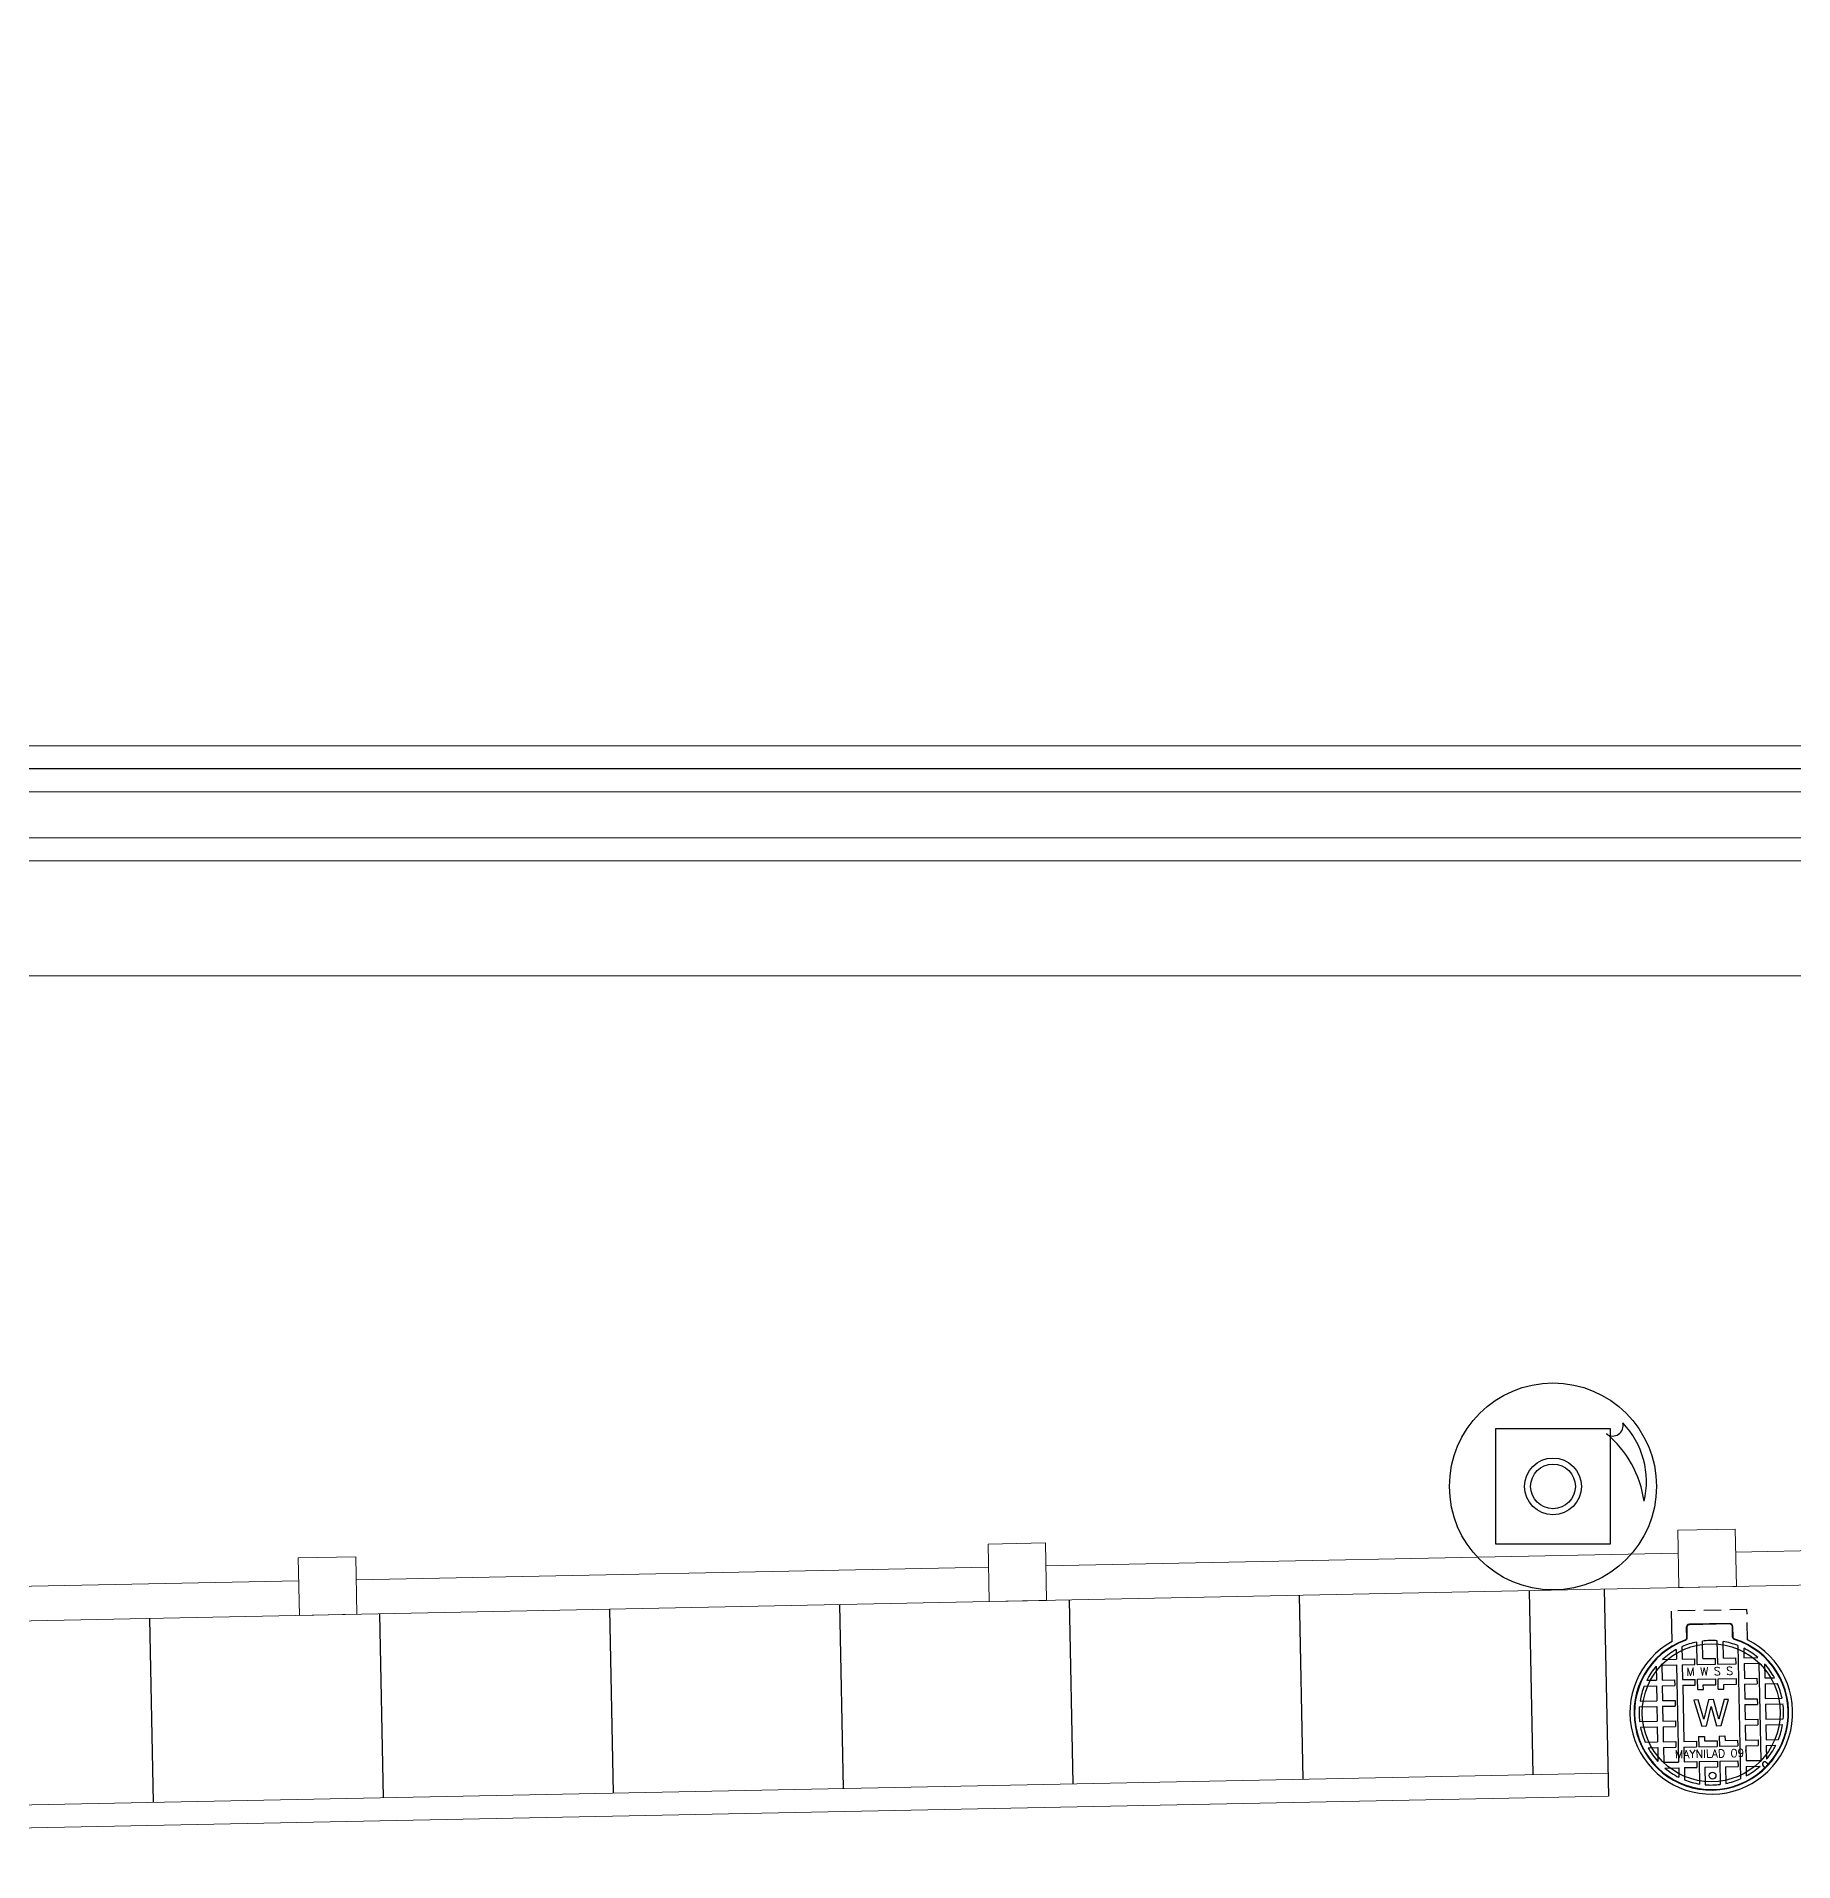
# Model space of a CAD drawing. Header units: inches. Extents: x 25480 to 951550, y -607927 to 1377809.
# Drawn here: x 454411 to 462051, y 340744 to 348680 of the extents above; entities that cross this region are included whole.
import ezdxf
from ezdxf.enums import TextEntityAlignment as Align

# ---------------------------------------------------------------- set-up
doc = ezdxf.new("R2010")
doc.units = ezdxf.units.IN
doc.header["$MEASUREMENT"] = 0
doc.linetypes.add('HIDDEN', pattern=[0.375, 0.25, -0.125])
doc.layers.add('M-HVAC-EQPM-NEW', color=5, linetype='Continuous')
doc.layers.add('M-X-BKGD', color=8, linetype='Continuous')
doc.styles.add('style2', font='simplex.shx', dxfattribs={"height": 0.015})

msp = doc.modelspace()

# ---------------------------------------------------------------- linework, layer by layer
at = {"layer": 'M-HVAC-EQPM-NEW', "color": 8}
for centre, radius in [((461004.9, 342375.1), 450), ((461004.9, 342375.1), 123.3), ((461004.9, 342375.1), 97.2), ((461693.3, 341390.8), 300), ((461693.3, 341390.8), 300), ((461698.8, 341117.5), 14.9), ((461698.8, 341117.5), 14.9)]:
    msp.add_circle(centre, radius, dxfattribs=at)
at = {"layer": 'M-X-BKGD', "color": 8, "linetype": 'Continuous', "ltscale": 300}
msp.add_line((474539.6, 345495.7), (447695.6, 345495.7), dxfattribs=at)
at = {"layer": 'M-X-BKGD', "color": 8, "linetype": 'Continuous', "lineweight": 0, "ltscale": 10}
for p, q in [((474539.6, 345495.7), (447695.6, 345495.7)), ((474939.6, 345095.7), (447295.6, 345095.7)), ((474939.6, 345095.7), (447295.6, 345095.7)), ((449622, 341694.8), (476799.6, 342241.6)), ((449622, 341694.8), (476799.6, 342241.6)), ((461799.6, 342089.8), (464549.1, 342145.1)), ((455800.8, 341969.1), (458550.3, 342024.4)), ((458800.2, 342029.5), (461549.7, 342084.8)), ((452801.5, 341908.8), (455550.9, 341964.1)), ((444001.5, 340781.5), (461243.8, 341128.4)), ((444003.5, 340681.5), (461245.9, 341028.5)), ((449640.1, 340794.9), (461245.9, 341028.5))]:
    msp.add_line(p, q, dxfattribs=at)
at = {"layer": 'M-X-BKGD', "color": 8, "linetype": 'HIDDEN', "lineweight": 0, "ltscale": 10}
msp.add_line((475439.6, 344595.7), (446795.6, 344595.7), dxfattribs=at)
msp.add_line((475439.6, 344595.7), (446795.6, 344595.7), dxfattribs=at)
at = {"layer": 'M-X-BKGD', "color": 8, "ltscale": 10}
for p, q in [((457919.3, 341061.6), (457903.2, 341861.4)), ((458919.1, 341081.7), (458903, 341881.5)), ((459918.9, 341101.8), (459902.8, 341901.6)), ((460918.7, 341121.9), (460902.6, 341921.7)), ((454919.9, 341001.2), (454903.9, 341801)), ((455919.7, 341021.3), (455903.7, 341821.2)), ((456919.5, 341041.4), (456903.4, 341841.3))]:
    msp.add_line(p, q, dxfattribs=at)
at = {"layer": 'M-X-BKGD', "color": 8}
for p, q in [((461227.8, 341928.3), (461245.9, 341028.5)), ((461523, 341701.1), (461520.4, 341832.8)), ((461523, 341701.1), (461520.4, 341832.8)), ((461656.3, 341626.2), (461654.7, 341702.6)), ((461656.3, 341626.2), (461654.7, 341702.6)), ((461721.4, 341602.7), (461719.3, 341703.9)), ((461721.4, 341602.7), (461719.3, 341703.9)), ((461745.7, 341628), (461744.3, 341700.8)), ((461745.7, 341628), (461744.3, 341700.8)), ((461481.4, 341622.7), (461542, 341623.9)), ((461481.4, 341622.7), (461542, 341623.9)), ((461541.1, 341665.7), (461542, 341623.9)), ((461541.1, 341665.7), (461542, 341623.9)), ((461565.7, 341677.9), (461566.8, 341624.4)), ((461565.7, 341677.9), (461566.8, 341624.4)), ((461566.8, 341624.4), (461621.5, 341625.5)), ((461566.8, 341624.4), (461621.5, 341625.5)), ((461622, 341600.7), (461621.5, 341625.5)), ((461622, 341600.7), (461621.5, 341625.5)), ((461631.9, 341600.9), (461630, 341698.5)), ((461631.9, 341600.9), (461630, 341698.5)), ((461656.3, 341626.2), (461710.9, 341627.3)), ((461656.3, 341626.2), (461710.9, 341627.3)), ((461711.4, 341602.5), (461710.9, 341627.3)), ((461711.4, 341602.5), (461710.9, 341627.3)), ((461745.7, 341628), (461800.4, 341629.1)), ((461745.7, 341628), (461800.4, 341629.1)), ((461800.9, 341604.3), (461800.4, 341629.1)), ((461800.9, 341604.3), (461800.4, 341629.1)), ((461809.2, 341682.8), (461820.9, 341103.8)), ((461809.2, 341682.8), (461820.9, 341103.8)), ((461834.3, 341671.6), (461835.2, 341629.8)), ((461834.3, 341671.6), (461835.2, 341629.8)), ((461835.2, 341629.8), (461895.7, 341631.1)), ((461835.2, 341629.8), (461895.7, 341631.1)), ((461453.1, 341593.3), (461454.3, 341532.7)), ((461453.1, 341593.3), (461454.3, 341532.7)), ((461477.9, 341597.8), (461542.5, 341599.1)), ((461477.9, 341597.8), (461542.5, 341599.1)), ((461477.9, 341597.8), (461479.2, 341533.2)), ((461477.9, 341597.8), (461479.2, 341533.2)), ((461542.5, 341599.1), (461551, 341176.7)), ((461542.5, 341599.1), (461551, 341176.7)), ((461567.3, 341599.6), (461622, 341600.7)), ((461567.3, 341599.6), (461622, 341600.7)), ((461567.3, 341599.6), (461568.6, 341535)), ((461567.3, 341599.6), (461568.6, 341535)), ((461631.9, 341600.9), (461711.4, 341602.5)), ((461631.9, 341600.9), (461711.4, 341602.5)), ((461721.4, 341602.7), (461800.9, 341604.3)), ((461721.4, 341602.7), (461800.9, 341604.3)), ((461835.7, 341605), (461900.3, 341606.3)), ((461835.7, 341605), (461900.3, 341606.3)), ((461835.7, 341605), (461837, 341540.4)), ((461835.7, 341605), (461837, 341540.4)), ((461837, 341540.4), (461891.6, 341541.5)), ((461837, 341540.4), (461891.6, 341541.5)), ((461891.6, 341541.5), (461892.1, 341516.6)), ((461891.6, 341541.5), (461892.1, 341516.6)), ((461900.3, 341606.3), (461908.8, 341183.9)), ((461900.3, 341606.3), (461908.8, 341183.9)), ((461925.2, 341602.8), (461926.4, 341542.2)), ((461925.2, 341602.8), (461926.4, 341542.2)), ((461926.4, 341542.2), (461968.1, 341543)), ((461926.4, 341542.2), (461968.1, 341543)), ((461401.4, 341506.8), (461454.8, 341507.9)), ((461401.4, 341506.8), (461454.8, 341507.9)), ((461412.6, 341531.9), (461454.3, 341532.7)), ((461412.6, 341531.9), (461454.3, 341532.7)), ((461454.8, 341507.9), (461456.1, 341443.2)), ((461454.8, 341507.9), (461456.1, 341443.2)), ((461479.2, 341533.2), (461533.8, 341534.3)), ((461479.2, 341533.2), (461533.8, 341534.3)), ((461479.7, 341508.4), (461534.3, 341509.5)), ((461479.7, 341508.4), (461534.3, 341509.5)), ((461479.7, 341508.4), (461481, 341443.7)), ((461479.7, 341508.4), (461481, 341443.7)), ((461533.8, 341534.3), (461534.3, 341509.5)), ((461533.8, 341534.3), (461534.3, 341509.5)), ((461568.6, 341535), (461623.3, 341536.1)), ((461568.6, 341535), (461623.3, 341536.1)), ((461569.1, 341510.2), (461623.8, 341511.3)), ((461569.1, 341510.2), (461623.8, 341511.3)), ((461569.1, 341510.2), (461574, 341266.6)), ((461569.1, 341510.2), (461574, 341266.6)), ((461623.8, 341511.3), (461623.3, 341536.1)), ((461623.8, 341511.3), (461623.3, 341536.1)), ((461633.2, 341536.3), (461712.7, 341537.9)), ((461633.2, 341536.3), (461712.7, 341537.9)), ((461634.1, 341491.6), (461633.2, 341536.3)), ((461634.1, 341491.6), (461633.2, 341536.3)), ((461634.1, 341491.6), (461659, 341492.1)), ((461634.1, 341491.6), (461659, 341492.1)), ((461658.6, 341512), (461713.2, 341513)), ((461658.6, 341512), (461713.2, 341513)), ((461659, 341492.1), (461658.6, 341512)), ((461659, 341492.1), (461658.6, 341512)), ((461713.2, 341513), (461712.7, 341537.9)), ((461713.2, 341513), (461712.7, 341537.9)), ((461722.7, 341538.1), (461802.2, 341539.7)), ((461722.7, 341538.1), (461802.2, 341539.7)), ((461723.6, 341493.4), (461722.7, 341538.1)), ((461723.6, 341493.4), (461722.7, 341538.1)), ((461723.6, 341493.4), (461748.4, 341493.9)), ((461723.6, 341493.4), (461748.4, 341493.9)), ((461748, 341513.7), (461802.7, 341514.8)), ((461748, 341513.7), (461802.7, 341514.8)), ((461748.4, 341493.9), (461748, 341513.7)), ((461748.4, 341493.9), (461748, 341513.7)), ((461802.7, 341514.8), (461802.2, 341539.7)), ((461802.7, 341514.8), (461802.2, 341539.7)), ((461837.5, 341515.5), (461892.1, 341516.6)), ((461837.5, 341515.5), (461892.1, 341516.6)), ((461837.5, 341515.5), (461838.8, 341450.9)), ((461837.5, 341515.5), (461838.8, 341450.9)), ((461926.9, 341517.3), (461980.4, 341518.4)), ((461926.9, 341517.3), (461980.4, 341518.4)), ((461926.9, 341517.3), (461928.2, 341452.7)), ((461926.9, 341517.3), (461928.2, 341452.7)), ((461380.3, 341416.9), (461456.6, 341418.4)), ((461380.3, 341416.9), (461456.6, 341418.4)), ((461383.3, 341441.8), (461456.1, 341443.2)), ((461383.3, 341441.8), (461456.1, 341443.2)), ((461456.6, 341418.4), (461457.9, 341353.8)), ((461456.6, 341418.4), (461457.9, 341353.8)), ((461481, 341443.7), (461535.6, 341444.8)), ((461481, 341443.7), (461535.6, 341444.8)), ((461481.5, 341418.9), (461536.1, 341420)), ((461481.5, 341418.9), (461536.1, 341420)), ((461481.5, 341418.9), (461482.8, 341354.3)), ((461481.5, 341418.9), (461482.8, 341354.3)), ((461535.6, 341444.8), (461536.1, 341420)), ((461535.6, 341444.8), (461536.1, 341420)), ((461635.5, 341446.5), (461616.9, 341446.1)), ((461635.5, 341446.5), (461616.9, 341446.1)), ((461616.9, 341446.1), (461652.8, 341333.2)), ((461616.9, 341446.1), (461652.8, 341333.2)), ((461661.5, 341362.4), (461635.5, 341446.5)), ((461661.5, 341362.4), (461635.5, 341446.5)), ((461681.7, 341447.4), (461661.5, 341362.4)), ((461681.7, 341447.4), (461661.5, 341362.4)), ((461672.5, 341333.6), (461692.8, 341418.6)), ((461672.5, 341333.6), (461692.8, 341418.6)), ((461702.6, 341447.8), (461681.7, 341447.4)), ((461702.6, 341447.8), (461681.7, 341447.4)), ((461692.8, 341418.6), (461716.4, 341334.5)), ((461692.8, 341418.6), (461716.4, 341334.5)), ((461726.3, 341363.7), (461702.6, 341447.8)), ((461726.3, 341363.7), (461702.6, 341447.8)), ((461748.9, 341448.8), (461726.3, 341363.7)), ((461748.9, 341448.8), (461726.3, 341363.7)), ((461736.1, 341334.9), (461767.4, 341449.1)), ((461736.1, 341334.9), (461767.4, 341449.1)), ((461767.4, 341449.1), (461748.9, 341448.8)), ((461767.4, 341449.1), (461748.9, 341448.8)), ((461838.8, 341450.9), (461893.4, 341452)), ((461838.8, 341450.9), (461893.4, 341452)), ((461839.3, 341426.1), (461893.9, 341427.2)), ((461839.3, 341426.1), (461893.9, 341427.2)), ((461839.3, 341426.1), (461840.6, 341361.5)), ((461839.3, 341426.1), (461840.6, 341361.5)), ((461893.4, 341452), (461893.9, 341427.2)), ((461893.4, 341452), (461893.9, 341427.2)), ((461928.2, 341452.7), (462001, 341454.2)), ((461928.2, 341452.7), (462001, 341454.2)), ((461928.7, 341427.9), (462005.1, 341429.4)), ((461928.7, 341427.9), (462005.1, 341429.4)), ((461928.7, 341427.9), (461930, 341363.3)), ((461928.7, 341427.9), (461930, 341363.3)), ((461381.6, 341352.3), (461457.9, 341353.8)), ((461381.6, 341352.3), (461457.9, 341353.8)), ((461385.6, 341327.5), (461458.4, 341329)), ((461385.6, 341327.5), (461458.4, 341329)), ((461458.4, 341329), (461459.7, 341264.3)), ((461458.4, 341329), (461459.7, 341264.3)), ((461482.8, 341354.3), (461537.4, 341355.4)), ((461482.8, 341354.3), (461537.4, 341355.4)), ((461483.3, 341329.5), (461537.9, 341330.6)), ((461483.3, 341329.5), (461537.9, 341330.6)), ((461483.3, 341329.5), (461484.6, 341264.8)), ((461483.3, 341329.5), (461484.6, 341264.8)), ((461537.4, 341355.4), (461537.9, 341330.6)), ((461537.4, 341355.4), (461537.9, 341330.6)), ((461652.8, 341333.2), (461672.5, 341333.6)), ((461652.8, 341333.2), (461672.5, 341333.6)), ((461661.5, 341362.4), (461661.4, 341362.4)), ((461661.5, 341362.4), (461661.4, 341362.4)), ((461682.3, 341374.4), (461682.2, 341374.4)), ((461682.3, 341374.4), (461682.2, 341374.4)), ((461716.4, 341334.5), (461736.1, 341334.9)), ((461716.4, 341334.5), (461736.1, 341334.9)), ((461840.6, 341361.5), (461895.2, 341362.6)), ((461840.6, 341361.5), (461895.2, 341362.6)), ((461841.1, 341336.7), (461895.7, 341337.8)), ((461841.1, 341336.7), (461895.7, 341337.8)), ((461841.1, 341336.7), (461842.4, 341272)), ((461841.1, 341336.7), (461842.4, 341272)), ((461895.2, 341362.6), (461895.7, 341337.8)), ((461895.2, 341362.6), (461895.7, 341337.8)), ((461930, 341363.3), (462006.4, 341364.8)), ((461930, 341363.3), (462006.4, 341364.8)), ((461930.5, 341338.5), (462003.3, 341339.9)), ((461930.5, 341338.5), (462003.3, 341339.9)), ((461930.5, 341338.5), (461931.8, 341273.8)), ((461930.5, 341338.5), (461931.8, 341273.8)), ((461406.3, 341263.3), (461459.7, 341264.3)), ((461406.3, 341263.3), (461459.7, 341264.3)), ((461418.5, 341238.7), (461460.2, 341239.5)), ((461418.5, 341238.7), (461460.2, 341239.5)), ((461460.2, 341239.5), (461461.4, 341178.9)), ((461460.2, 341239.5), (461461.4, 341178.9)), ((461484.6, 341264.8), (461539.2, 341265.9)), ((461484.6, 341264.8), (461539.2, 341265.9)), ((461485.1, 341240), (461539.7, 341241.1)), ((461485.1, 341240), (461539.7, 341241.1)), ((461485.1, 341240), (461486.4, 341175.4)), ((461485.1, 341240), (461486.4, 341175.4)), ((461539.2, 341265.9), (461539.7, 341241.1)), ((461539.2, 341265.9), (461539.7, 341241.1)), ((461574, 341266.6), (461628.7, 341267.7)), ((461574, 341266.6), (461628.7, 341267.7)), ((461574.5, 341241.8), (461629.2, 341242.9)), ((461574.5, 341241.8), (461629.2, 341242.9)), ((461574.5, 341241.8), (461575.8, 341177.2)), ((461574.5, 341241.8), (461575.8, 341177.2)), ((461628.7, 341267.7), (461629.2, 341242.9)), ((461628.7, 341267.7), (461629.2, 341242.9)), ((461638.2, 341287.8), (461663.1, 341288.3)), ((461638.2, 341287.8), (461663.1, 341288.3)), ((461638.2, 341287.8), (461639.1, 341243.1)), ((461638.2, 341287.8), (461639.1, 341243.1)), ((461639.1, 341243.1), (461718.6, 341244.7)), ((461639.1, 341243.1), (461718.6, 341244.7)), ((461663.1, 341288.3), (461663.5, 341268.4)), ((461663.1, 341288.3), (461663.5, 341268.4)), ((461663.5, 341268.4), (461718.1, 341269.5)), ((461663.5, 341268.4), (461718.1, 341269.5)), ((461718.1, 341269.5), (461718.6, 341244.7)), ((461718.1, 341269.5), (461718.6, 341244.7)), ((461727.7, 341289.6), (461752.5, 341290.1)), ((461727.7, 341289.6), (461752.5, 341290.1)), ((461727.7, 341289.6), (461728.6, 341244.9)), ((461727.7, 341289.6), (461728.6, 341244.9)), ((461728.6, 341244.9), (461808.1, 341246.5)), ((461728.6, 341244.9), (461808.1, 341246.5)), ((461752.5, 341290.1), (461752.9, 341270.2)), ((461752.5, 341290.1), (461752.9, 341270.2)), ((461752.9, 341270.2), (461807.6, 341271.3)), ((461752.9, 341270.2), (461807.6, 341271.3)), ((461807.6, 341271.3), (461808.1, 341246.5)), ((461807.6, 341271.3), (461808.1, 341246.5)), ((461842.4, 341272), (461897, 341273.1)), ((461842.4, 341272), (461897, 341273.1)), ((461842.9, 341247.2), (461897.5, 341248.3)), ((461842.9, 341247.2), (461897.5, 341248.3)), ((461842.9, 341247.2), (461844.2, 341182.6)), ((461842.9, 341247.2), (461844.2, 341182.6)), ((461897, 341273.1), (461897.5, 341248.3)), ((461897, 341273.1), (461897.5, 341248.3)), ((461931.8, 341273.8), (461985.3, 341274.9)), ((461931.8, 341273.8), (461985.3, 341274.9)), ((461932.3, 341249), (461974, 341249.8)), ((461932.3, 341249), (461974, 341249.8)), ((461932.3, 341249), (461933.5, 341188.4)), ((461932.3, 341249), (461933.5, 341188.4)), ((461486.4, 341175.4), (461551, 341176.7)), ((461486.4, 341175.4), (461551, 341176.7)), ((461490.9, 341150.6), (461551.5, 341151.9)), ((461490.9, 341150.6), (461551.5, 341151.9)), ((461551.5, 341151.9), (461552.3, 341110.1)), ((461551.5, 341151.9), (461552.3, 341110.1)), ((461575.8, 341177.2), (461630.5, 341178.3)), ((461575.8, 341177.2), (461630.5, 341178.3)), ((461576.3, 341152.4), (461631, 341153.5)), ((461576.3, 341152.4), (461631, 341153.5)), ((461576.3, 341152.4), (461577.4, 341098.9)), ((461576.3, 341152.4), (461577.4, 341098.9)), ((461630.5, 341178.3), (461631, 341153.5)), ((461630.5, 341178.3), (461631, 341153.5)), ((461640.4, 341178.5), (461719.9, 341180.1)), ((461640.4, 341178.5), (461719.9, 341180.1)), ((461640.4, 341178.5), (461642.4, 341080.9)), ((461640.4, 341178.5), (461642.4, 341080.9)), ((461665.8, 341154.2), (461720.4, 341155.3)), ((461665.8, 341154.2), (461720.4, 341155.3)), ((461665.8, 341154.2), (461667.3, 341077.8)), ((461665.8, 341154.2), (461667.3, 341077.8)), ((461719.9, 341180.1), (461720.4, 341155.3)), ((461719.9, 341180.1), (461720.4, 341155.3)), ((461729.9, 341180.3), (461809.4, 341181.9)), ((461729.9, 341180.3), (461809.4, 341181.9)), ((461729.9, 341180.3), (461731.9, 341079.1)), ((461729.9, 341180.3), (461731.9, 341079.1)), ((461755.2, 341156), (461809.9, 341157.1)), ((461755.2, 341156), (461809.9, 341157.1)), ((461755.2, 341156), (461756.7, 341083.2)), ((461755.2, 341156), (461756.7, 341083.2)), ((461809.4, 341181.9), (461809.9, 341157.1)), ((461809.4, 341181.9), (461809.9, 341157.1)), ((461844.2, 341182.6), (461908.8, 341183.9)), ((461844.2, 341182.6), (461908.8, 341183.9)), ((461844.7, 341157.8), (461905.2, 341159)), ((461844.7, 341157.8), (461905.2, 341159)), ((461844.7, 341157.8), (461845.5, 341116)), ((461844.7, 341157.8), (461845.5, 341116))]:
    msp.add_line(p, q, dxfattribs=at)
at = {"layer": 'M-X-BKGD', "color": 8, "linetype": 'HIDDEN', "ltscale": 300}
for p, q in [((461848.4, 341839.4), (461520.4, 341832.8)), ((461848.4, 341839.4), (461520.4, 341832.8)), ((461851, 341707.7), (461848.4, 341839.4)), ((461851, 341707.7), (461848.4, 341839.4))]:
    msp.add_line(p, q, dxfattribs=at)
at = {"layer": 'M-X-BKGD', "color": 8, "linetype": 'Continuous', "lineweight": 0, "ltscale": 10}
for points in [[(447395.8, 374406.7), (447395.6, 345195.7), (474839.6, 345195.7), (474839.6, 355195.7), (485895.7, 355195.7), (485895.7, 378867.6)], [(447395.8, 374406.7), (447395.6, 345195.7), (474839.6, 345195.7), (474839.6, 355195.7), (485895.7, 355195.7), (485895.7, 378867.6)], [(485695.7, 378643), (485695.7, 355395.7), (474639.6, 355395.7), (474639.6, 345395.7), (447595.6, 345395.7), (447595.8, 374228.5)], [(485695.7, 378643), (485695.7, 355395.7), (474639.6, 355395.7), (474639.6, 345395.7), (447595.6, 345395.7), (447595.8, 374228.5)], [(461552.7, 341934.8), (461802.6, 341939.9), (461797.6, 342189.8), (461547.7, 342184.8)], [(458553.3, 341874.5), (458803.2, 341879.5), (458798.2, 342129.4), (458548.3, 342124.4)], [(458553.3, 341874.5), (458803.2, 341879.5), (458798.2, 342129.4), (458548.3, 342124.4)], [(455553.9, 341814.1), (455803.9, 341819.1), (455798.8, 342069.1), (455548.9, 342064.1)]]:
    msp.add_lwpolyline(points, close=True, dxfattribs=at)
at = {"layer": 'M-X-BKGD', "color": 8, "linetype": 'HIDDEN', "lineweight": 0, "ltscale": 10}
msp.add_lwpolyline([(480065.1, 370999.7), (485389.6, 370999.7), (485489.6, 371099.7), (485489.6, 378318.4), (485390.3, 378406.9), (447888.9, 374061.8), (447789.6, 373950.3), (447789.6, 345695.7), (447889.6, 345595.7), (463404.6, 345595.7), (463504.6, 345695.7), (463504.6, 365720.7)], dxfattribs=at)
at = {"layer": 'M-X-BKGD', "color": 8, "ltscale": 10}
msp.add_lwpolyline([(460754.9, 342125.1), (461254.9, 342125.1), (461254.9, 342625.1), (460754.9, 342625.1)], close=True, dxfattribs=at)
at = {"layer": 'M-X-BKGD', "color": 8}
for points in [[(461772.5, 341779.2), (461598.6, 341775.7, 0.414214), (461584.5, 341761), (461585.3, 341716.6, -0.320906), (461578.5, 341706.6, 6.02971), (461795.4, 341711, -0.320906), (461788.1, 341720.7), (461787.2, 341765.1, 0.414214)], [(461772.5, 341779.2), (461598.6, 341775.7, 0.414214), (461584.5, 341761), (461585.3, 341716.6, -0.320906), (461578.5, 341706.6, 6.02971), (461795.4, 341711, -0.320906), (461788.1, 341720.7), (461787.2, 341765.1, 0.414214)], [(461772.5, 341777.2), (461598.6, 341773.7, 0.414214), (461586.4, 341761.1), (461587.3, 341716.7, -0.320906), (461579.2, 341704.7, 6.02971), (461794.8, 341709.1, -0.320906), (461786.1, 341720.7), (461785.2, 341765.1, 0.414214)], [(461772.5, 341777.2), (461598.6, 341773.7, 0.414214), (461586.4, 341761.1), (461587.3, 341716.7, -0.320906), (461579.2, 341704.7, 6.02971), (461794.8, 341709.1, -0.320906), (461786.1, 341720.7), (461785.2, 341765.1, 0.414214)]]:
    msp.add_lwpolyline(points, format="xyb", close=True, dxfattribs=at)
msp.add_lwpolyline([(461941, 341166.7), (461932.5, 341174.9, 1), (461918.7, 341160.6), (461927.2, 341152.4)], format="xyb", dxfattribs=at)
msp.add_lwpolyline([(461941, 341166.7), (461932.5, 341174.9, 1), (461918.7, 341160.6), (461927.2, 341152.4)], format="xyb", dxfattribs=at)
for centre, radius, start, end in [((461264.4, 342640.2), 46.1, 234.30955, 13.25782), ((460939, 342245.9), 466.6, 7.94413, 50.23802), ((461042.3, 342396.1), 369, 346.56355, 43.6447), ((461693.3, 341390.8), 353.9, 118.76483, 63.54063), ((461693.3, 341390.8), 353.9, 118.76483, 63.54063), ((461693.3, 341390.8), 314.1, 85.24953, 97.05593), ((461693.3, 341390.8), 314.1, 85.24953, 97.05593), ((461693.3, 341390.8), 314.1, 68.34387, 80.66867), ((461693.3, 341390.8), 314.1, 68.34387, 80.66867), ((461693.3, 341390.8), 314.1, 118.9777, 132.42511), ((461693.3, 341390.8), 314.1, 118.9777, 132.42511), ((461693.3, 341390.8), 314.1, 101.63679, 113.9616), ((461693.3, 341390.8), 314.1, 101.63679, 113.9616), ((461693.3, 341390.8), 314.1, 49.88036, 63.32776), ((461693.3, 341390.8), 314.1, 49.88036, 63.32776), ((461693.3, 341390.8), 314.1, 139.88036, 153.32776), ((461693.3, 341390.8), 314.1, 139.88036, 153.32776), ((461693.3, 341390.8), 314.1, 28.9777, 42.42511), ((461693.3, 341390.8), 314.1, 28.9777, 42.42511), ((461693.3, 341390.8), 314.1, 158.34387, 170.66867), ((461693.3, 341390.8), 314.1, 158.34387, 170.66867), ((461693.3, 341390.8), 314.1, 11.63679, 23.9616), ((461693.3, 341390.8), 314.1, 11.63679, 23.9616), ((461693.3, 341390.8), 314.1, 175.24953, 187.05593), ((461693.3, 341390.8), 314.1, 175.24953, 187.05593), ((461693.3, 341390.8), 314.1, 355.24953, 7.05593), ((461693.3, 341390.8), 314.1, 355.24953, 7.05593), ((461693.3, 341390.8), 314.1, 191.63679, 203.9616), ((461693.3, 341390.8), 314.1, 191.63679, 203.9616), ((461693.3, 341390.8), 314.1, 338.34387, 350.66867), ((461693.3, 341390.8), 314.1, 338.34387, 350.66867), ((461693.3, 341390.8), 314.1, 208.9777, 222.42511), ((461693.3, 341390.8), 314.1, 208.9777, 222.42511), ((461693.3, 341390.8), 314.1, 319.88036, 333.32776), ((461693.3, 341390.8), 314.1, 319.88036, 333.32776), ((461693.3, 341390.8), 314.1, 229.88036, 243.32776), ((461693.3, 341390.8), 314.1, 229.88036, 243.32776), ((461693.3, 341390.8), 314.1, 298.9777, 312.42511), ((461693.3, 341390.8), 314.1, 298.9777, 312.42511), ((461693.3, 341390.8), 314.1, 248.34387, 260.66867), ((461693.3, 341390.8), 314.1, 248.34387, 260.66867), ((461693.3, 341390.8), 314.1, 265.24953, 277.05593), ((461693.3, 341390.8), 314.1, 265.24953, 277.05593), ((461693.3, 341390.8), 314.1, 281.63679, 293.9616), ((461693.3, 341390.8), 314.1, 281.63679, 293.9616)]:
    msp.add_arc(centre, radius, start, end, dxfattribs=at)

# ---------------------------------------------------------------- texts
at = {"layer": 'M-X-BKGD', "color": 8, "style": 'style2'}
for s, height, p in [('M W S S', 34.79, (461686.8, 341553.8)), ('M W S S', 34.79, (461686.8, 341553.8)), ('MAYNILAD 09`', 34.793, (461694, 341196))]:
    msp.add_text(s, height=height, rotation=1.15273, dxfattribs=at).set_placement(p, align=Align.CENTER)

doc.saveas('drawing.dxf')
